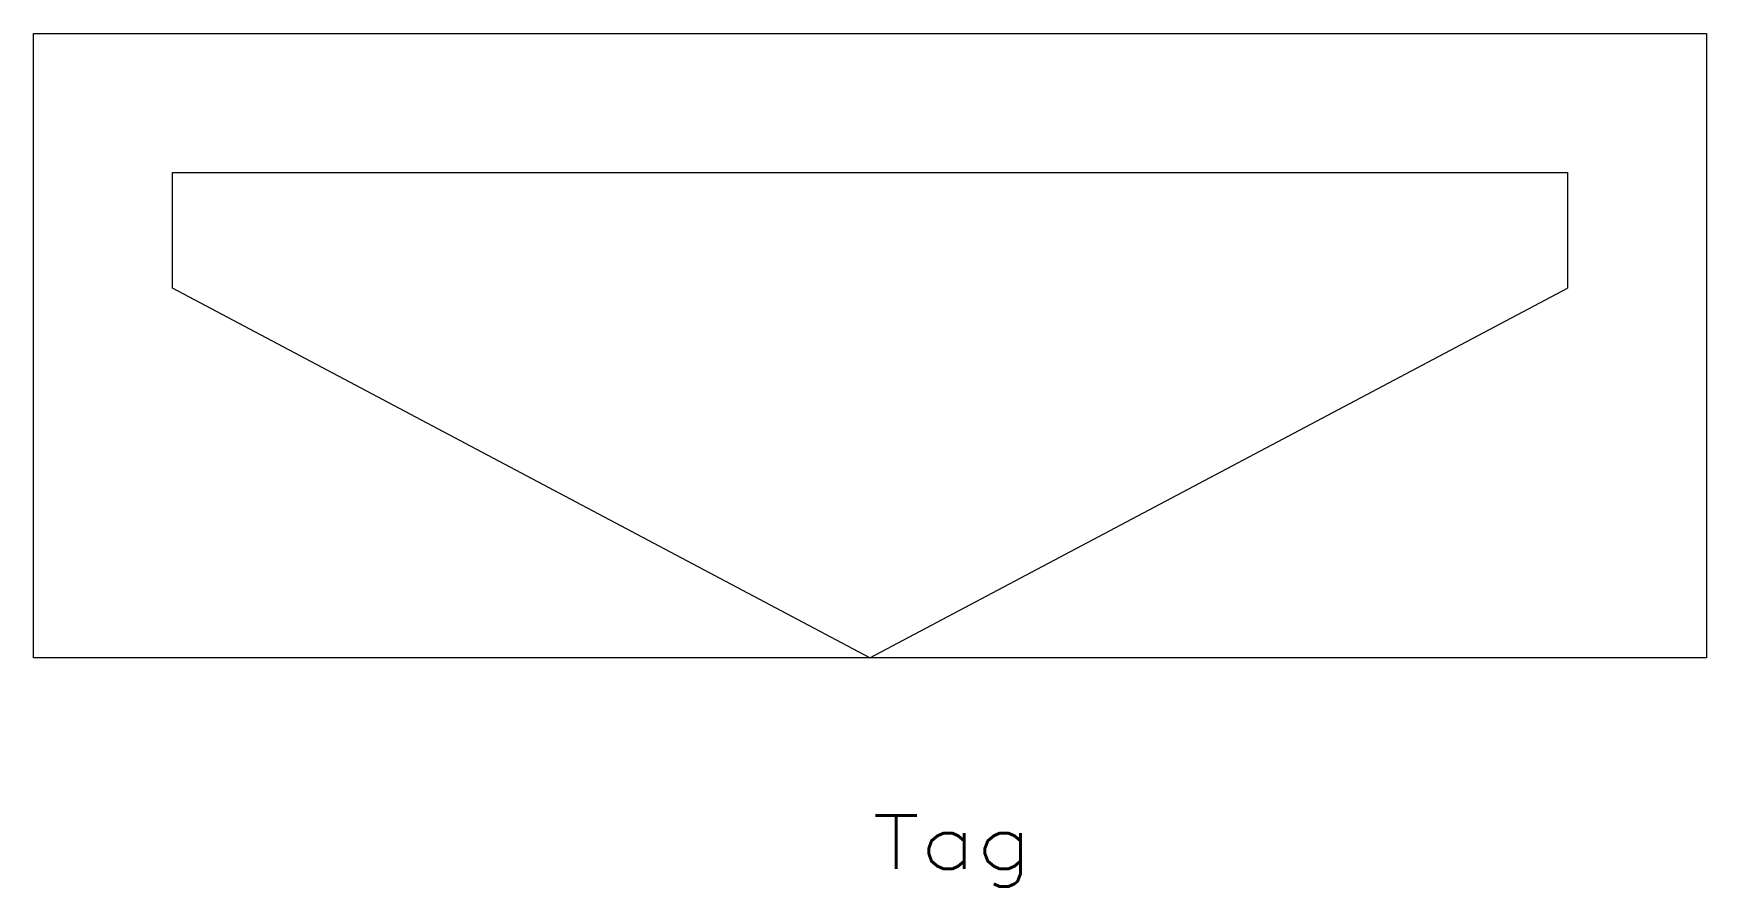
# Model space of a CAD drawing. Header units: inches. Extents: x -20 to 19.9, y -12.9 to 7.5.
import ezdxf
from ezdxf.enums import TextEntityAlignment as Align

# ---------------------------------------------------------------- set-up
doc = ezdxf.new("R2010")
doc.units = ezdxf.units.IN
doc.header["$MEASUREMENT"] = 0
doc.layers.get('0').update_dxf_attribs({"lineweight": 0})
doc.styles.add('_TCW_TXTSTY_1', font='TXT.SHX')

msp = doc.modelspace()

# ---------------------------------------------------------------- linework, layer by layer
at = {"linetype": 'Continuous'}
for p, q in [((-19.993, 7.481), (19.94, 7.481)), ((-19.993, -7.411), (-19.993, 7.481)), ((19.94, 7.481), (19.94, -7.411)), ((-16.678, 4.167), (16.625, 4.167)), ((-16.678, 1.404), (-16.678, 4.167)), ((16.625, 4.167), (16.625, 1.404)), ((-0.027, -7.411), (-16.678, 1.404)), ((-0.027, -7.411), (16.625, 1.404)), ((19.94, -7.411), (-19.993, -7.411))]:
    msp.add_line(p, q, dxfattribs=at)

# ---------------------------------------------------------------- texts
at = {"color": 7, "linetype": 'Continuous', "style": '_TCW_TXTSTY_1', "width": 1.166667}
msp.add_text('Tag', height=1.27, dxfattribs=at).set_placement((0.034, -12.444), (3.844, -12.444), align=Align.FIT)

doc.saveas('drawing.dxf')
